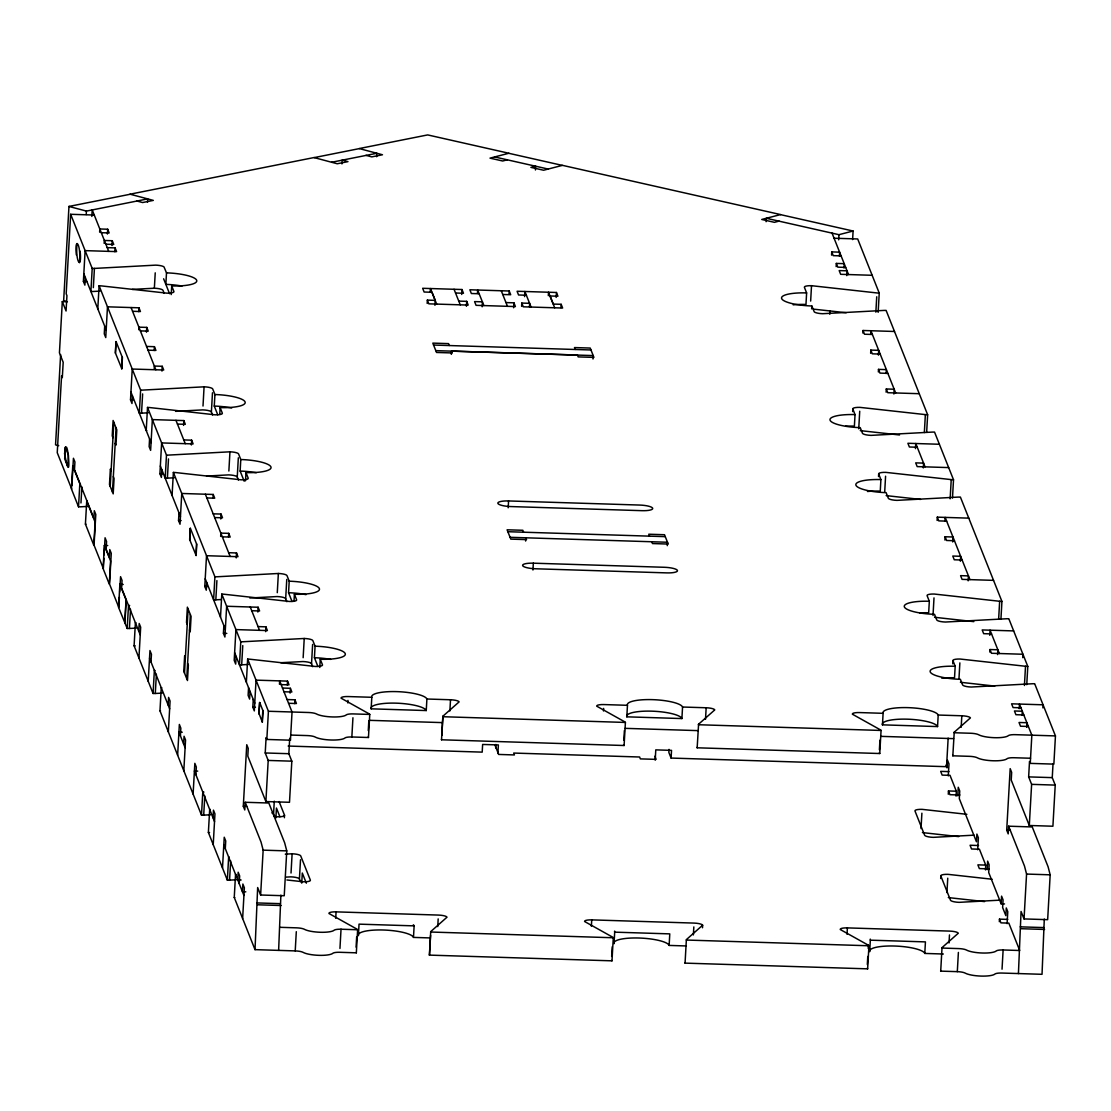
<?xml version="1.0" encoding="UTF-8"?>
<svg xmlns="http://www.w3.org/2000/svg" width="1111" height="1111" viewBox="0 0 1111 1111"><rect width="100%" height="100%" fill="white"/><g stroke="black" fill="none" stroke-linecap="round" stroke-linejoin="round"><path stroke-width="1.5" d="M67.382 301.748L62.313 301.581L59.438 352.854L63.188 362.283L62.313 377.657L61.577 375.796L57.244 452.691L71.701 489.021M60.633 354.59L55.55 444.831L58.73 445.678M130.237 194.244L68.965 206.438L63.66 300.692L66.841 301.539M94.268 215.048L70.66 214.298L66.188 293.762L66.938 295.637L66.063 311.011L62.313 301.581M80.103 251.197C82.27 269.82 75.145 263.529 77.034 243.503M86.227 214.52L86.422 211.09L147.68 198.897L147.499 202.313M71.896 485.604L72.77 470.231M72.951 466.801L73.437 458.26L74.923 461.995L74.493 469.689L93.879 518.406L94.31 510.713L95.796 514.449L94.06 545.209L103.351 568.54L103.92 558.277M85.311 277.431L84.88 285.124L83.394 281.389L85.116 250.628L116.599 251.614L115.113 247.892L107.239 247.642M91.838 216.451L92.199 209.854L108.725 251.378M78.534 506.81L79.825 483.729L72.743 465.94L71.451 489.007L78.534 506.81A7.93 1.833 3.2 0 0 80.756 506.797L87.561 506.435M70.66 214.298L92.199 268.431L90.908 291.499A7.93 1.833 3.2 0 0 93.116 291.485L99.921 291.124M80.964 502.95L81.867 486.937M93.338 287.638L94.421 268.418L155.665 265.14A7.916 1.833 3.2 0 1 164.011 266.918L166.497 272.862L165.858 284.388A27.706 6.416 3.2 0 1 182.01 286.055M99.629 232.185L99.809 228.977L107.684 229.227L109.17 232.949L101.226 232.699M86.727 501.061L95.102 522.128L93.81 545.195L85.422 524.128L86.727 501.061A7.93 1.833 3.2 0 1 87.297 501.089M97.796 308.83L99.101 285.749A7.916 1.833 3.2 0 1 101.379 285.902L166.803 293.151A7.916 1.833 3.2 0 0 173.927 291.526L171.705 285.93A27.706 6.416 3.2 0 0 196.647 280.25A27.706 6.416 3.2 0 0 166.497 272.862M104.156 243.365L104.323 240.476L112.267 240.726L113.753 244.462L105.878 244.212M107.406 234.032L107.684 229.227M104.698 326.148L104.267 333.842L105.753 337.577L107.475 306.817L138.958 307.803L140.444 311.538L132.57 311.288M111.989 245.531L112.267 240.726M114.891 251.739L115.113 247.892M104.392 545.459L103.087 568.526L109.281 584.08L110.586 561.013L104.392 545.459L107.711 545.557M104.115 554.861L105.073 537.78L106.559 541.515L106.128 549.195L108.809 555.944M115.461 353.215L116.002 341.521L115.363 352.867L121.877 368.88L122.404 357.589L116.113 341.688M110.225 486.424L113.836 422.333M112.461 492.02L116.072 427.929M109.35 557.291L109.781 549.598L111.267 553.334L109.545 584.094L118.821 607.425L119.405 597.176M121.654 368.769L122.307 357.242M123.182 584.455L119.863 584.344L118.571 607.411L127.209 628.479A7.916 1.833 3.2 0 0 129.431 628.479L136.236 628.118M119.696 592.038L120.557 576.665L122.043 580.4L121.613 588.094L140.236 634.909M132.431 395.835L131.987 403.529L130.515 399.793L132.237 369.033L163.72 370.019L162.234 366.297L154.36 366.047L154.221 368.602M138.736 311.649L138.958 307.803M138.75 329.717L138.889 327.162L146.763 327.398L148.249 331.134L140.375 330.884M124.765 622.965L126.057 599.898L119.863 584.344M125.015 622.979L126.057 599.898M127.209 628.479L128.501 605.412A7.916 1.833 3.2 0 0 129.64 605.426M99.101 285.749L140.625 390.1L139.319 413.167A7.916 1.833 3.2 0 0 141.541 413.167L148.346 412.792M129.431 628.479L130.501 609.259M141.541 413.167L142.625 393.933M146.485 332.203L146.763 327.398M162.095 693.111L155.29 693.472A7.916 1.833 3.2 0 1 153.068 693.472L134.098 645.81L135.403 622.743A7.93 1.833 3.2 0 1 135.973 622.771M140.625 390.1A7.916 1.833 3.2 0 0 142.847 390.086L204.077 386.822A7.916 1.833 3.2 0 1 212.701 388.933L214.923 394.53A27.706 6.416 3.2 0 1 245.073 401.932A27.706 6.416 3.2 0 1 220.131 407.598L222.353 413.195A7.916 1.833 3.2 0 1 215.228 414.82L149.804 407.57A7.93 1.833 3.2 0 0 147.513 407.431L146.221 430.499A7.93 1.833 3.2 0 1 146.791 430.512M164.178 293.36L162.984 290.332A7.916 1.833 3.2 0 0 154.36 288.221L155.234 272.834M154.221 350.534L154.429 346.688L146.569 346.438M138.75 631.173L139.194 623.493L140.666 627.215L138.944 657.976M149.568 438.928L149.138 446.622L150.624 450.358L152.36 419.597L183.843 420.583L185.329 424.319L177.454 424.069M161.97 371.102L162.234 366.297M148.221 681.307L149.957 650.546L151.443 654.282L151.013 661.975M161.831 469.731L161.401 477.424L159.915 473.689L161.637 442.928L193.12 443.914L191.634 440.178L183.773 439.928M171.219 294.582L171.705 285.93M153.068 693.472L154.373 670.405A7.916 1.833 3.2 0 0 154.943 670.419M147.513 407.431L166.483 455.093L165.192 478.161A7.93 1.833 3.2 0 0 167.4 478.147L174.205 477.786M155.29 693.472L156.373 674.252M167.4 478.147L168.483 458.926M210.507 814.78L203.702 815.141A7.916 1.833 3.2 0 1 201.494 815.155L159.97 710.804L161.262 687.737A7.916 1.833 3.2 0 1 161.831 687.765M172.08 495.492L173.385 472.425A7.93 1.833 3.2 0 1 175.663 472.564L241.087 479.813A7.916 1.833 3.2 0 0 248.211 478.188L245.989 472.592A27.706 6.416 3.2 0 0 270.931 466.926A27.706 6.416 3.2 0 0 240.781 459.523L238.559 453.927A7.916 1.833 3.2 0 0 229.949 451.816L168.705 455.079A7.93 1.833 3.2 0 1 166.483 455.093M183.565 425.388L183.843 420.583M168.164 705.068L168.594 697.375L170.08 701.11L168.344 731.871M206.854 497.95L214.729 498.2L213.243 494.464L181.76 493.478L180.024 524.239L178.538 520.504L178.982 512.81M191.37 444.983L191.634 440.178M177.635 755.202L179.357 724.441L180.843 728.177L180.413 735.871M189.745 539.877L190.287 528.183L189.648 539.529L196.161 555.556L196.689 544.251L190.398 528.35M184.509 673.085L188.12 608.995M186.745 678.682L190.342 614.605M183.634 743.953L184.065 736.26L185.551 739.995L183.815 770.756M203.007 406.043L204.077 386.822M195.939 555.444L196.591 543.904M212.604 415.028L211.396 412L212.479 392.78M217.742 414.778L214.27 406.07L214.923 394.53M193.106 794.087L194.842 763.326L196.328 767.062L195.897 774.756M206.715 582.511L206.271 590.191L204.785 586.455L206.521 555.708L238.004 556.694L236.518 552.959L228.644 552.709M213.062 497.756L213.243 494.464M219.756 414.195L220.117 407.598M201.494 815.155L202.785 792.074A7.916 1.833 3.2 0 0 203.924 792.101M173.385 472.425L214.909 576.762L213.604 599.829A7.916 1.833 3.2 0 0 215.826 599.829L220.922 599.551M203.702 815.141L204.785 795.92M215.826 599.829L216.909 580.595M220.77 519.004L221.047 514.06L213.173 513.824M220.658 536.405L220.853 533.113L228.713 533.349L230.199 537.085L222.339 536.835M236.379 879.773L229.574 880.134A7.916 1.833 3.2 0 1 227.352 880.148L208.382 832.472L209.687 809.405A7.916 1.833 3.2 0 1 210.257 809.433M220.506 617.16L221.797 594.093A7.916 1.833 3.2 0 1 224.075 594.246L289.513 601.482A7.916 1.833 3.2 0 0 296.637 599.857L294.401 594.26A27.706 6.416 3.2 0 0 319.357 588.594A27.706 6.416 3.2 0 0 289.207 581.192L286.985 575.595A7.916 1.833 3.2 0 0 278.361 573.484L217.117 576.762A7.916 1.833 3.2 0 1 214.909 576.762M228.866 471.036L229.949 451.816M228.533 536.655L228.713 533.349M213.034 817.835L213.465 810.155L214.951 813.891L213.229 844.638M251.739 610.731L259.613 610.981L258.127 607.245L226.644 606.259L224.908 637.02L223.422 633.284L223.853 625.59M238.462 480.021L237.254 476.994L238.337 457.774M244.184 481.216L240.143 471.064L240.781 459.523M236.24 557.903L236.518 552.959M222.506 867.983L224.241 837.222L225.727 840.958L225.297 848.637M245.517 480.827L245.989 472.592M236.115 656.393L235.685 664.086L234.199 660.351L235.921 629.59L267.404 630.576L265.918 626.84L258.058 626.59M227.352 880.148L228.644 857.067A7.916 1.833 3.2 0 0 229.213 857.081M221.797 594.093L240.768 641.755L239.462 664.822A7.916 1.833 3.2 0 0 241.684 664.822L248.489 664.447M229.574 880.134L230.657 860.914M241.684 664.822L242.767 645.588M702.513 927.768L702.652 925.199A7.916 1.833 3.2 0 0 694.042 923.088L591.732 919.88A7.916 1.833 3.2 0 0 584.608 921.505L612.744 937.212A7.916 1.833 3.2 0 1 613.286 937.753L611.994 960.834L429.401 955.113L430.693 932.032A7.916 1.833 3.2 0 1 430.818 931.518L447.011 917.186A7.916 1.833 3.2 0 0 438.387 915.075L336.077 911.867A7.916 1.833 3.2 0 0 328.953 913.492L357.089 929.199A7.916 1.833 3.2 0 1 357.631 929.754L356.339 952.821L339.744 952.294A7.916 1.833 3.2 0 0 332.814 953.307A15.832 3.666 3.2 0 1 318.968 955.335A15.832 3.666 3.2 0 1 303.136 952.377A7.916 1.833 3.2 0 0 295.22 950.905L255.016 949.641L234.254 897.466L235.546 874.399A7.916 1.833 3.2 0 1 236.115 874.426M246.364 682.154L247.656 659.087A7.916 1.833 3.2 0 1 249.947 659.226L315.371 666.475A7.916 1.833 3.2 0 0 322.496 664.85L320.274 659.254A27.706 6.416 3.2 0 0 345.215 653.587A27.706 6.416 3.2 0 0 315.066 646.185L312.844 640.589A7.916 1.833 3.2 0 0 304.233 638.478L242.99 641.741A7.916 1.833 3.2 0 1 240.768 641.755M248.558 687.653L248.128 695.347L249.614 699.083L250.044 691.389M255.016 949.641L257.655 887.536L260.627 895.008L284.235 895.744L286.763 850.887L284.666 842.832L268.82 803.017L245.212 802.281L244.781 809.961L243.295 806.239L246.753 744.717L248.239 748.453L247.809 756.133L265.89 801.559L289.499 802.295L291.818 761.174L288.846 753.702L289.707 738.329L290.443 740.19L266.834 739.454L266.098 737.579L265.223 752.966L268.195 760.438L265.89 801.559M239.226 883.634L239.657 875.954L238.171 872.218L237.74 879.912L241.115 880.009M257.849 612.05L258.127 607.245M281.139 684.612L289.013 684.862L287.527 681.126L256.044 680.14L254.308 710.901L252.822 707.165L253.266 699.486M242.629 918.533L244.364 887.772L242.878 884.037L242.448 891.73L245.809 891.841M259.085 714.109L259.627 702.416L258.891 713.179L262.363 722.233L263.001 710.901L259.724 702.569M265.654 631.645L265.918 626.84M262.168 721.886L262.821 710.346M266.834 739.454L268.418 711.262L247.656 659.087M277.278 592.705L278.361 573.484M260.627 895.008L263.154 850.151L261.057 842.096L245.212 802.281M279.458 684.307L279.653 680.89L292.04 711.998L290.443 740.19M274.681 816.779L273.57 813.988L274.278 801.17M286.888 601.704L285.68 598.662L286.763 579.442M275.889 817.932L276.445 808.044L279.903 816.766M292.026 601.44L288.554 592.732L289.207 581.192M287.305 684.973L287.527 681.126M294.04 600.857L294.401 594.26M290.096 693.097L290.374 688.292L282.5 688.042M284.374 817.738L284.513 815.182L279.083 801.531M278.625 950.377L280.889 895.119M294.734 703.638L294.957 699.791L287.013 699.555M291.026 873.024L292.11 853.79L285.305 854.151M303.15 657.698L304.233 638.478M295.22 950.905L296.304 931.685M300.539 881.773L299.428 878.982L300.512 859.747M312.746 666.697L311.538 663.656L312.622 644.436M341.938 163.928L342.146 160.081L347.965 161.637L337.258 163.761L313.996 157.554L130.043 194.189L153.318 200.397L142.611 202.535L136.792 200.98M301.734 883.134L302.303 873.038L306.344 883.203M317.885 666.433L314.427 657.726L315.066 646.185M319.801 667.489L320.274 659.254M376.657 156.72L376.851 153.262L331.634 162.262M335.716 918.283L336.077 911.867M347.84 702.957L347.979 700.402M339.952 948.447L341.035 929.227L357.631 929.754M290.735 735.065L307.33 735.579A7.916 1.833 3.2 0 1 315.246 737.065A15.832 3.666 3.2 0 0 331.078 740.009A15.832 3.666 3.2 0 0 344.938 737.996A7.916 1.833 3.2 0 1 351.854 736.982L352.937 717.762M356.089 947.141L356.659 936.892M368.283 730.552L368.81 720.942M351.854 736.982L368.463 737.496L369.755 714.429A7.916 1.833 3.2 0 0 369.213 713.887L341.063 698.166A7.916 1.833 3.2 0 1 348.201 696.555L371.81 697.291A27.706 6.416 3.2 0 1 396.752 691.625A27.706 6.416 3.2 0 1 426.902 699.013L450.51 699.763A7.916 1.833 3.2 0 1 459.121 701.874L442.928 716.192A7.916 1.833 3.2 0 0 442.817 716.72L441.525 739.787L624.104 745.509L625.41 722.442A7.916 1.833 3.2 0 0 624.868 721.9L596.718 706.179A7.916 1.833 3.2 0 1 603.842 704.568L627.465 705.304A27.706 6.416 3.2 0 1 652.407 699.638A27.706 6.416 3.2 0 1 682.557 707.027L706.165 707.763A7.916 1.833 3.2 0 1 714.776 709.887L698.583 724.205A7.916 1.833 3.2 0 0 698.472 724.733L881.065 730.455L879.759 753.522L697.166 747.8L698.583 724.205M426.902 699.013L426.249 710.554L371.157 708.832L371.81 697.291M427.166 303.414L427.36 300.109L435.22 300.359L434.943 305.303M430.249 291.957L430.443 288.541L436.637 304.095M430.346 937.934L413.486 937.406L414.125 925.866A27.706 6.416 3.2 0 0 413.334 924.783M451.344 354.381L451.524 351.09L577.442 355.034L578.192 356.895L593.927 357.395L590.219 348.062L574.47 347.562L575.22 349.437M461.718 294.471L461.995 289.527L422.652 288.291L424.138 292.026L432.012 292.276L435.22 300.359M430.596 935.365L429.513 954.585A7.916 1.833 3.2 0 0 429.401 955.113M441.845 735.426L442.928 716.192M466.426 306.289L466.703 301.345L458.829 301.109M437.748 926.616L438.178 918.922M449.872 710.971L450.51 699.763M477.466 293.429L477.661 290.013L483.854 305.567M482.174 306.789L482.452 301.845L474.578 301.595L476.063 305.331L515.407 306.567L513.921 302.831L506.06 302.581M509.032 294.304L509.227 291.013L469.87 289.777L471.356 293.512L479.23 293.748M513.643 307.775L513.921 302.831M508.185 507.796L508.574 500.95L639.742 505.061A11.874 2.75 3.2 0 1 652.671 508.241A11.874 2.75 3.2 0 1 641.977 510.671L510.796 506.56A11.874 2.75 3.2 0 1 497.881 503.38A11.874 2.75 3.2 0 1 508.574 500.95M495.673 747.884L495.867 744.467M521.615 306.372L521.795 303.081L529.669 303.317L529.489 306.622M497.895 753.48L498.381 744.939L482.632 744.453L482.202 752.133L288.166 746.05M524.6 296.623L524.878 291.499L531.072 307.053M535.419 169.983L535.641 166.15L530.919 167.372L543.612 170.233L562.472 165.345L780.589 214.576L761.743 219.464L774.423 222.325L779.144 221.103M525.614 541.043L525.809 537.752L526.545 539.613L510.81 539.127L507.088 529.794L522.837 530.28L523.573 532.155M532.947 570.012L533.336 563.18L664.503 567.29A11.874 2.75 3.2 0 1 677.432 570.457A11.874 2.75 3.2 0 1 666.739 572.887L535.558 568.776A11.874 2.75 3.2 0 1 522.642 565.61A11.874 2.75 3.2 0 1 533.336 563.18M548.306 295.651L548.501 292.235L554.681 307.789M556.167 297.429L556.444 292.485L517.087 291.249L518.573 294.984L526.447 295.234M560.958 307.608L561.152 304.303L553.278 304.067L550.056 295.97L557.93 296.22L556.444 292.485M592.996 359.006L593.191 355.576L435.776 350.645M591.371 926.282L591.732 919.88M603.481 710.971L603.634 708.401M611.661 956.446L612.203 946.822M623.84 740.162L624.382 730.552M614.647 931.087A27.706 6.416 3.2 0 0 614.689 932.157L614.05 943.683A27.706 6.416 3.2 0 1 638.992 938.017A27.706 6.416 3.2 0 1 669.141 945.419L686.001 945.947M682.557 707.027L681.904 718.567L626.812 716.831L627.465 705.304M655.212 760.132L655.782 749.869L671.53 750.369L671.086 758.063L946.544 766.687L948.155 738.135M667.28 545.668L667.461 542.251L510.06 537.307M669.03 749.383L668.864 752.453L671.086 758.063M669.141 945.419L669.78 933.879L614.689 932.157M1044.298 919.033L1042.035 974.305L1001.83 973.042A7.916 1.833 3.2 0 0 994.9 974.055A15.832 3.666 3.2 0 1 981.055 976.083A15.832 3.666 3.2 0 1 965.223 973.125A7.916 1.833 3.2 0 0 957.307 971.653L940.711 971.125L942.003 948.058A7.916 1.833 3.2 0 1 942.114 947.544L958.307 933.212A7.916 1.833 3.2 0 0 949.697 931.101L847.387 927.893A7.916 1.833 3.2 0 0 840.249 929.518L868.399 945.225A7.916 1.833 3.2 0 1 868.941 945.767L867.649 968.848L685.056 963.126L686.348 940.045A7.916 1.833 3.2 0 1 686.473 939.531L702.652 925.199M693.375 934.948L693.833 926.935M705.513 719.303L706.165 707.763M766.104 221.7L766.298 218.284L838.944 234.685L853.095 231.019L852.609 239.587M878.148 312.316L879.232 293.096A7.93 1.833 3.2 0 1 876.94 292.943L811.516 285.694A7.916 1.833 3.2 0 0 804.392 287.318L806.614 292.915L805.975 304.456A27.706 6.416 3.2 0 0 793.171 304.831M810.655 301.081L811.516 285.694M811.655 308.872L811.822 305.983A27.706 6.416 3.2 0 1 781.672 298.595A27.706 6.416 3.2 0 1 806.614 292.915M831.57 255.113L831.75 251.905L839.61 252.155L839.402 256.002M829.806 314.232L830 310.774M836.152 266.626L836.333 263.418L844.277 263.668L844.027 268.001M838.652 239.823L838.944 234.685M846.776 275.625L847.04 270.82L839.18 270.584L840.666 274.306L872.149 275.292M852.665 411.556L852.804 408.987A7.916 1.833 3.2 0 1 859.942 407.376L925.366 414.611A7.916 1.833 3.2 0 0 927.643 414.764L926.671 432.068M852.804 408.987L855.039 414.597L854.387 426.124A27.706 6.416 3.2 0 0 845.582 426.193M862.872 333.05L863.025 330.495L894.508 331.481M858.734 428.832L859.72 411.223M870.705 334.161L870.899 330.745L895.66 392.961M870.649 353.298L870.816 350.09L878.69 350.34L878.426 355.145M875.857 312.163L876.732 296.79M878.357 371.949L878.495 369.38L886.37 369.63L886.147 373.477M847.026 934.295L847.387 927.893M878.523 476.55L878.676 473.98A7.916 1.833 3.2 0 1 885.8 472.369L951.224 479.605A7.916 1.833 3.2 0 0 953.516 479.758L952.488 498.02M878.676 473.98L880.898 479.577L880.259 491.118A27.706 6.416 3.2 0 0 867.455 491.493M886.12 392.183L886.3 388.975L894.174 389.225L893.897 394.03M884.689 492.229L885.578 476.202M867.316 964.459L867.774 956.446M868.219 948.433L868.399 945.225M879.398 749.772L879.94 740.162M870.288 939.101A27.706 6.416 3.2 0 0 870.344 940.17L869.691 951.696A27.706 6.416 3.2 0 1 894.647 946.03A27.706 6.416 3.2 0 1 924.783 953.432L943.336 954.016M938.198 715.04L937.559 726.58L882.467 724.844L883.106 713.318A27.706 6.416 3.2 0 1 908.062 707.638A27.706 6.416 3.2 0 1 938.198 715.04L961.82 715.776A7.916 1.833 3.2 0 1 970.431 717.887L954.238 732.218A7.888 1.833 3.2 0 0 954.127 732.746L970.722 733.26A7.916 1.833 3.2 0 1 978.638 734.746A15.832 3.666 3.2 0 0 994.47 737.69A15.832 3.666 3.2 0 0 1008.316 735.676A7.916 1.833 3.2 0 1 1015.246 734.663L1055.45 735.913L1053.867 764.118L1030.258 763.382L1029.508 761.507L1028.647 776.895L1031.619 784.352L1029.3 825.487L1052.909 826.223L1055.228 785.102L1052.256 777.631L1053.02 763.951M915.478 448.636L915.77 443.511L925.06 466.842M924.352 432.554L925.366 414.611M923.297 467.925L923.574 463.12L915.7 462.87L917.186 466.606L948.669 467.592M1000.928 619.299L1001.928 601.426A7.916 1.833 3.2 0 1 999.65 601.273L934.226 594.038A7.916 1.833 3.2 0 0 927.088 595.649L929.324 601.259L928.671 612.786A27.706 6.416 3.2 0 0 919.866 612.869M937.115 520.448L937.309 517.157L968.792 518.143M921.019 828.584L921.894 813.196M933.018 615.508L934.004 597.885M944.989 520.823L945.169 517.407L969.931 579.623M944.919 540.057L945.1 536.752L952.974 537.002L952.696 541.946M950.141 498.825L951.224 479.605M924.783 953.432L925.435 941.892L870.344 940.17M940.698 878.523L940.836 875.968A7.916 1.833 3.2 0 1 947.961 874.343L992.123 879.232M952.78 663.85L952.96 660.642A7.916 1.833 3.2 0 1 960.085 659.031L1025.509 666.267A7.916 1.833 3.2 0 0 1027.786 666.419L1026.758 684.682M948.294 775.881L948.975 763.924L947.489 760.188L947.044 767.882L945.975 765.187M960.376 561.236L960.654 556.292L952.78 556.042L954.266 559.777L962.14 560.027M952.96 660.642L955.182 666.253L954.53 677.779A27.706 6.416 3.2 0 0 941.739 678.154M948.28 794.254L948.461 790.963L956.335 791.213L956.057 796.156M1030.536 758.244L1013.94 757.73A7.916 1.833 3.2 0 0 1007.024 758.744A15.832 3.666 3.2 0 1 993.165 760.771A15.832 3.666 3.2 0 1 977.333 757.813A7.916 1.833 3.2 0 0 969.417 756.327L952.821 755.813L954.238 732.218M946.933 892.605L947.752 878.19M958.96 678.89L959.862 662.878M968.167 580.831L968.445 575.887L960.584 575.651L962.07 579.373L993.553 580.359M949.03 942.947L949.474 934.948M961.168 727.316L961.82 715.776M957.765 795.795L958.251 787.255L959.737 790.99L959.307 798.67L976.458 841.763L976.888 834.069L978.374 837.805L977.694 849.776M957.307 971.653L958.39 952.433M989.762 635.311L990.054 630.187L999.344 653.518M989.845 652.101L989.984 649.532L997.859 649.782L997.581 654.587M998.636 619.216L999.65 601.273M985.471 869.899L985.735 865.094L979.43 849.235L971.556 848.985L970.07 845.249L978.499 845.513M987.179 869.691L987.651 861.136L989.137 864.872L988.707 872.566L1001.15 903.826L1004.525 903.937M999.331 921.699L999.469 919.144L1007.76 919.394M1001.15 903.826L1001.58 896.146L1003.066 899.868L1002.636 907.562L1005.858 915.658L1006.288 907.965L1007.774 911.7L1007.108 923.658M1018.426 973.569L1021.065 911.464L1024.036 918.922L1047.659 919.672L1050.173 874.815L1048.09 866.761L1032.244 826.945L1008.635 826.195L1008.191 833.889L1006.705 830.153L1010.177 768.631L1011.663 772.367L1011.232 780.061L1029.3 825.487M1002.039 969.195L1003.122 949.974L1019.717 950.502L1008.83 923.116L1000.955 922.866L999.469 919.144M1019.204 708.679L1019.454 704.068L1031.841 735.176L1030.258 763.382M1022.759 657.67L1022.953 654.254L991.47 653.268L989.984 649.532M1022.092 715.067L1022.301 711.221L1014.44 710.971L1015.926 714.706L1023.87 714.956M1024.425 685.501L1025.509 666.267M1026.703 727.358L1026.967 722.733L1019.023 722.483L1020.509 726.219L1028.369 726.469M1024.036 918.922L1026.564 874.065L1024.481 866.024L1008.635 826.195M1042.896 707.888L1043.076 704.805L1011.593 703.818L1013.079 707.554L1020.94 707.804M507.408 159.776L502.7 160.998L490.007 158.137L508.866 153.249L427.679 134.917L359.214 148.555L382.476 154.762L371.782 156.887L365.963 155.346M314.177 157.609L359.395 148.596M132.251 289.402L154.36 288.221M175.566 411.348L202.785 409.89A7.916 1.833 3.2 0 1 211.396 412M206.535 476.063L228.644 474.883A7.916 1.833 3.2 0 1 237.268 476.994M249.85 598.01L277.07 596.551A7.916 1.833 3.2 0 1 285.68 598.662M280.819 662.725L302.928 661.545A7.916 1.833 3.2 0 1 311.538 663.656M974.069 835.166L933.24 837.347A7.916 1.833 3.2 0 1 924.63 835.236L914.978 810.974A7.916 1.833 3.2 0 1 922.102 809.35L966.876 814.307M285.708 877.135L290.818 876.857A7.916 1.833 3.2 0 1 299.428 878.982M999.942 900.16L959.112 902.34A7.916 1.833 3.2 0 1 950.502 900.229L940.836 875.968M834.083 238.226L857.692 238.962L879.232 293.096M841.18 255.891L833.236 255.641L831.75 251.905M845.679 267.404L837.819 267.154L836.333 263.418M83.394 281.389L86.769 281.5M455.621 293.012L463.481 293.262L461.995 289.527M502.839 294.498L510.713 294.734L509.227 291.013M872.385 334.467L864.511 334.23L863.025 330.495M880.176 354.076L872.302 353.826L870.816 350.09M433.554 345.049L590.955 349.979M148.055 350.173L155.915 350.423L154.429 346.688M887.856 373.365L879.981 373.115L878.495 369.38M919.269 393.697L887.786 392.711L886.3 388.975M130.515 399.793L133.126 399.877M939.378 444.261L907.895 443.275L909.381 446.997L917.255 447.247M159.915 473.689L163.289 473.786M946.655 521.142L938.795 520.892L937.309 517.157M214.659 517.559L222.533 517.795L221.047 514.06M954.46 540.738L946.586 540.488L945.1 536.752M178.538 520.504L181.162 520.587M507.838 531.711L665.239 536.641M204.785 586.455L207.41 586.539M1013.663 630.923L982.18 629.937L983.666 633.673L991.54 633.909M223.422 633.284L226.797 633.395M283.916 691.764L291.86 692.014L290.374 688.292M883.106 713.318L859.497 712.568A7.916 1.833 3.2 0 0 852.373 714.192L880.523 729.913A7.916 1.833 3.2 0 1 881.065 730.455M288.568 703.291L296.443 703.527L294.957 699.791M252.822 707.165L255.447 707.249M268.418 711.262L308.636 712.512A7.916 1.833 3.2 0 1 316.552 713.998A15.832 3.666 3.2 0 0 332.383 716.942A15.832 3.666 3.2 0 0 346.229 714.928A7.916 1.833 3.2 0 1 353.159 713.915L369.755 714.429M442.817 716.72L625.41 722.442M369.435 720.331L442.275 722.608M625.09 728.344L697.93 730.621M880.745 736.357L953.585 738.634M182.246 732.232L178.927 732.135L185.12 747.689M948.947 771.617L940.67 771.367L942.156 775.103L950.016 775.339L956.335 791.213M265.223 752.966L288.846 753.702M1028.647 776.895L1052.256 777.631M268.195 760.438L291.818 761.174M1031.619 784.352L1055.228 785.102M197.716 771.117L194.411 771.02L214.52 821.571M959.89 795.004L949.947 794.698L948.461 790.963M243.295 806.239L246.67 806.336M1006.705 830.153L1010.08 830.264M985.735 865.094L977.874 864.858L979.36 868.58L989.29 868.899M263.154 850.151L286.763 850.887M1026.564 874.065L1050.173 874.815M256.794 902.924L280.403 903.66M1020.204 926.838L1043.812 927.588M257.53 904.785L281.139 905.521M1020.953 928.713L1044.562 929.449M414.125 925.866L359.034 924.144L358.395 935.684A27.706 6.416 3.2 0 1 383.337 930.004A27.706 6.416 3.2 0 1 413.486 937.406M279.916 927.31L296.512 927.838A7.916 1.833 3.2 0 1 304.428 929.31A15.832 3.666 3.2 0 0 320.26 932.268A15.832 3.666 3.2 0 0 334.119 930.24A7.916 1.833 3.2 0 1 341.035 929.227M430.693 932.032L613.286 937.753M686.348 940.045L868.941 945.767M942.003 948.058L958.599 948.586A7.916 1.833 3.2 0 1 966.514 950.058A15.832 3.666 3.2 0 0 982.346 953.016A15.832 3.666 3.2 0 0 996.192 950.988A7.916 1.833 3.2 0 1 1003.122 949.974M813.488 309.136L846.207 312.746M860.275 430.624L899.535 434.97M886.134 495.617L920.491 499.422M934.559 617.285L973.819 621.632M960.418 682.279L994.776 686.084M922.436 832.597L958.682 836.611M274.125 816.432L277.389 816.793A7.916 1.833 3.2 0 0 284.513 815.182M948.308 897.591L984.54 901.604M286.902 879.981L303.261 881.787A7.916 1.833 3.2 0 0 310.386 880.176L300.72 855.901A7.916 1.833 3.2 0 0 292.11 853.79M508.713 153.276L562.319 165.386M780.45 214.617L853.095 231.019M494.562 156.943L548.181 169.053M68.965 206.438L86.422 211.09M79.45 262.738C81.367 243.17 74.215 235.615 76.367 254.947M811.822 305.983L814.307 311.927A7.916 1.833 3.2 0 0 822.654 313.705L883.898 310.427A7.958 1.847 3.2 0 1 886.12 310.413L927.643 414.764M953.516 479.758L934.545 432.096A7.93 1.833 3.2 0 0 932.323 432.096L871.08 435.373A7.916 1.833 3.2 0 1 862.469 433.262L860.233 427.652A27.706 6.416 3.2 0 1 830.098 420.264A27.706 6.416 3.2 0 1 855.039 414.597M1001.928 601.426L960.404 497.089A7.916 1.833 3.2 0 0 958.182 497.089L896.938 500.367A7.916 1.833 3.2 0 1 888.328 498.256L886.106 492.645A27.706 6.416 3.2 0 1 855.956 485.257A27.706 6.416 3.2 0 1 880.898 479.577M1027.786 666.419L1008.83 618.758A7.916 1.833 3.2 0 0 1006.608 618.758L945.364 622.035A7.916 1.833 3.2 0 1 936.754 619.924L934.518 614.327A27.706 6.416 3.2 0 1 904.382 606.925A27.706 6.416 3.2 0 1 929.324 601.259M1055.45 735.913L1034.688 683.751A7.916 1.833 3.2 0 0 1032.466 683.751L971.222 687.029A7.916 1.833 3.2 0 1 962.612 684.918L960.39 679.321A27.706 6.416 3.2 0 1 930.24 671.919A27.706 6.416 3.2 0 1 955.182 666.253M832.014 233.046L848.526 274.556M561.152 304.303L562.638 308.039L523.281 306.803L521.795 303.081M649.504 536.099L648.755 534.224L664.503 534.724L668.211 544.057L652.476 543.557L651.726 541.696M501.269 290.763L507.463 306.317M654.865 756.258L656.101 759.368L640.353 758.882L639.617 757.008L513.685 753.064L514.435 754.938L498.686 754.438L494.978 745.106M466.703 301.345L468.189 305.081L428.846 303.845L427.36 300.109M454.052 289.277L460.246 304.831M449.288 345.479L448.552 343.618L432.818 343.118L436.526 352.465L452.26 352.951L451.524 351.09M163.623 278.792L169.566 293.721M131.084 307.553L155.846 369.782M175.969 420.333L185.259 443.664M205.368 494.214L230.13 556.444M250.253 606.995L259.53 630.326M83.811 273.709L106.184 329.884M130.945 392.114L151.054 442.664M160.345 465.995L180.468 516.546M205.229 578.775L225.339 629.326M234.629 652.657L254.752 703.221M112.975 437.72L112.225 435.845L113.1 420.472L116.808 429.804L115.947 445.178L115.197 443.317M187.259 624.382L186.509 622.507L187.37 607.134L191.092 616.466L190.231 631.84L189.481 629.979M111.1 471.036L110.35 469.175L109.489 484.549L113.197 493.881L114.072 478.508L113.322 476.633M185.384 657.698L184.634 655.837L183.773 671.211L187.481 680.543L188.356 665.17L187.606 663.309M149.527 658.24L169.65 708.804M223.811 844.902L243.934 895.466M611.647 960.418A7.916 1.833 3.2 0 1 611.994 960.834M685.056 963.126A7.916 1.833 3.2 0 1 685.168 962.598M867.108 968.292A7.916 1.833 3.2 0 1 867.649 968.848M940.711 971.125A7.916 1.833 3.2 0 1 940.823 970.611M356.145 952.544A7.916 1.833 3.2 0 1 356.339 952.821M80.395 483.743A7.93 1.833 3.2 0 1 79.825 483.729M85.422 524.128A7.93 1.833 3.2 0 1 86.005 524.156M159.97 710.804A7.916 1.833 3.2 0 1 160.539 710.832M134.098 645.81A7.93 1.833 3.2 0 1 135.25 645.866M234.254 897.466A7.916 1.833 3.2 0 1 234.824 897.494M208.382 832.472A7.916 1.833 3.2 0 1 209.535 832.528M271.876 812.919A7.916 1.833 3.2 0 1 273.57 813.988M371.157 708.832A27.706 6.416 3.2 0 1 396.099 703.152A27.706 6.416 3.2 0 1 426.249 710.554M441.525 739.787A7.916 1.833 3.2 0 1 441.636 739.273M623.563 744.967A7.916 1.833 3.2 0 1 624.104 745.509M626.812 716.831A27.706 6.416 3.2 0 1 651.754 711.165A27.706 6.416 3.2 0 1 681.904 718.567M697.166 747.8A7.916 1.833 3.2 0 1 697.291 747.272M879.218 752.98A7.916 1.833 3.2 0 1 879.759 753.522M882.467 724.844A27.706 6.416 3.2 0 1 907.409 719.178A27.706 6.416 3.2 0 1 937.559 726.58M952.821 755.813A7.888 1.833 3.2 0 1 952.932 755.286M368.116 737.093A7.916 1.833 3.2 0 1 368.463 737.496M94.421 268.418A7.93 1.833 3.2 0 1 92.199 268.431M288.554 592.732A27.706 6.416 3.2 0 1 306.025 594.635M314.427 657.726A27.706 6.416 3.2 0 1 330.578 659.379M214.27 406.07A27.706 6.416 3.2 0 1 231.741 407.973M240.143 471.064A27.706 6.416 3.2 0 1 256.294 472.717M64.577 453.788C72.646 495.006 67.285 426.152 64.577 453.788M65.313 447.275L64.674 458.815L67.771 466.592L68.41 455.052L65.313 447.275"/></g></svg>
